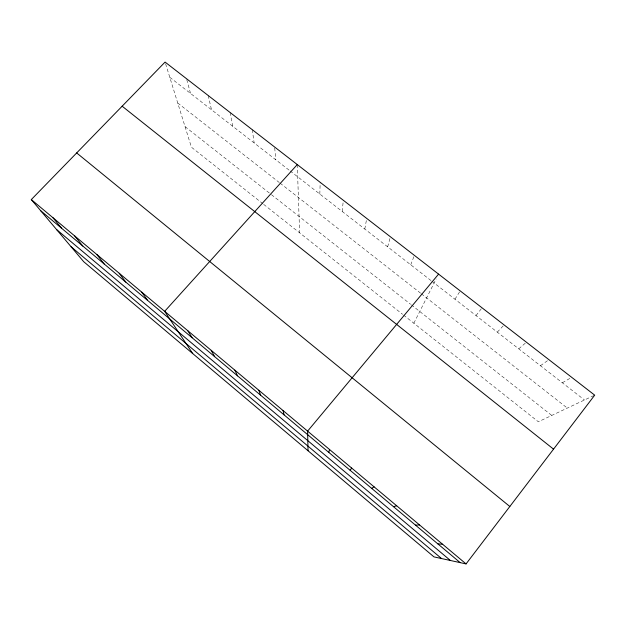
<?xml version="1.0" encoding="UTF-8"?>
<svg xmlns="http://www.w3.org/2000/svg" width="626" height="626" viewBox="0 0 626 626"><rect width="100%" height="100%" fill="white"/><g stroke="black" fill="none" stroke-linecap="round" stroke-linejoin="round"><path stroke-width="0.47" stroke-dasharray="3.13 2.35" d="M319.823 194.044L320.176 182.33M342.187 211.447L343.322 200.281M364.794 229.038L366.734 218.427M387.65 246.824L390.413 236.785M410.758 264.806L414.357 255.353M413.833 323.219L436.142 278.961M454.961 299.212L460.204 290.894M476.018 315.59L482.043 307.828M497.279 332.14L504.11 324.933M518.751 348.846L526.411 342.219M540.441 365.725L548.939 359.684M562.344 382.776L571.702 377.329M593.847 395.569L538.352 421.767L403.347 314.917M169.771 77.28L289.392 170.366M290.151 170.953L431.103 280.644M431.854 281.223L584.473 399.991M177.729 103.008L279.313 182.557M280.08 183.152L420.555 293.156M421.314 293.75L567.328 408.089M185.038 126.624L270.706 194.091M271.449 194.67L410.593 304.259M411.36 304.862L551.764 415.437M262.897 203.755L191.392 147.173L165.076 62.084M263.656 204.358L402.596 314.322M186.767 79.627L190.539 93.438M208.184 95.512L211.518 109.769M230.094 112.492L232.723 126.264M252.247 129.668L254.156 142.939M274.72 147.939L275.808 159.794M297.28 164.583L299.611 232.817"/><path stroke-width="0.94" d="M328.806 452.41L329.526 449.499M350.137 470.306L351.671 468.06M466.057 563.916L594.7 395.162L165.076 62.084L31.3 199.577L83.704 261.707L433.99 556.897L466.057 563.916L31.3 199.577M438.583 274.125L307.609 431.134L308.039 450.751M297.28 164.583L164.661 311.333L192.73 353.588M371.695 488.39L374.058 486.817M393.472 506.661L396.681 505.777M415.484 525.12L419.553 524.948M437.723 543.783L442.676 544.323M122.148 106.201L553.548 449.147M76.677 152.932L509.83 506.497M40.721 210.743L460.196 562.633M56.606 229.578L450.407 560.489M71.121 246.793L441.565 558.556M52.905 217.676L61.638 228.287M74.752 235.986L82.781 246.034M96.842 254.5L104.166 263.969M119.19 273.233L125.779 282.099M141.797 292.178L147.634 300.433M187.792 330.724L192.08 337.719M211.197 350.333L214.679 356.679M234.875 370.177L237.536 375.85M258.835 390.256L260.651 395.241M283.077 410.57L284.04 414.858"/></g></svg>
